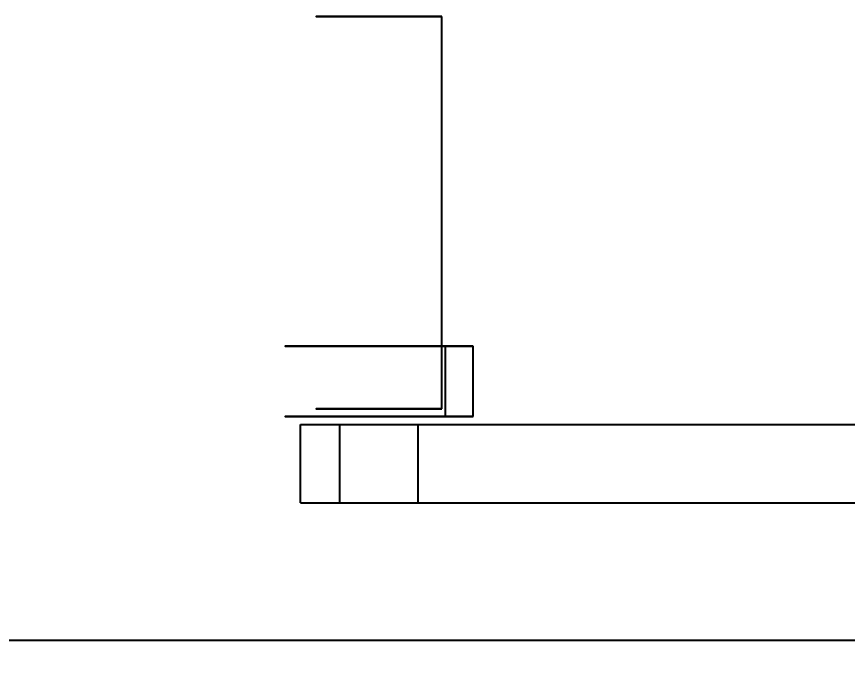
# Model space of a CAD drawing. Header units: millimetres. Extents: x -45 to 3370, y -2176 to 1921.
# Drawn here: x 657.6 to 869.5, y -2075.3 to -1906 of the extents above; entities that cross this region are included whole.
import ezdxf

# ---------------------------------------------------------------- set-up
doc = ezdxf.new("R2010")
doc.units = ezdxf.units.MM
doc.layers.add('DIMENSIONS', color=7, linetype='Continuous')
doc.layers.add('FRONT', color=7, linetype='Continuous')
doc.dimstyles.get("Standard").update_dxf_attribs({"dimtxt": 2.5, "dimasz": 2.5, "dimexe": 1.25, "dimexo": 0.625, "dimtad": 1, "dimcen": 2.5, "dimazin": 3, "dimtfac": 1, "dimtmove": 0, "dimatfit": 3})

# ---------------------------------------------------------------- blocks, each defined once
blk = doc.blocks.new('_CLOSEDFILLED')
at = {"color": 0, "linetype": 'BYBLOCK'}
blk.add_solid([(-1, 0.164), (0, 0), (-1, -0.164)], dxfattribs=at)
blk = doc.blocks.new('*D3')
at = {"color": 7}
for p, q in [((0, -2030), (0, -2065)), ((2034, -2030), (2034, -2065)), ((11.3, -2065), (985.71, -2065)), ((1048.29, -2065), (2022.7, -2065))]:
    blk.add_line(p, q, dxfattribs=at)
at = {"layer": 'Defpoints'}
for p in [(0, -2030), (2034, -2030), (0, -2065)]:
    blk.add_point(p, dxfattribs=at)
at = {"layer": 'DIMENSIONS', "color": 7, "xscale": 11.3, "yscale": 11.3, "rotation": 180}
blk.add_blockref('_CLOSEDFILLED', (0, -2065), dxfattribs=at)
at = {"layer": 'DIMENSIONS', "color": 7, "xscale": 11.3, "yscale": 11.3}
blk.add_blockref('_CLOSEDFILLED', (2034, -2065), dxfattribs=at)
at = {"layer": 'DIMENSIONS', "color": 7, "insert": (1017, -2065), "char_height": 15.646, "attachment_point": 5}
blk.add_mtext('2034', dxfattribs=at)

msp = doc.modelspace()

# ---------------------------------------------------------------- linework, layer by layer
at = {"layer": 'FRONT'}
for points in [[(766, -1906), (765.728, -1906), (764.92, -1906), (763.603, -1906), (761.824, -1906), (759.642, -1906), (757.132, -1906), (754.379, -1906), (751.476, -1906), (748.524, -1906), (745.621, -1906), (742.868, -1906), (740.358, -1906), (738.176, -1906), (736.397, -1906), (735.08, -1906), (734.272, -1906), (734, -1906), (734.272, -1906), (735.08, -1906), (736.397, -1906), (738.176, -1906), (740.358, -1906), (742.868, -1906), (745.621, -1906), (748.524, -1906), (751.476, -1906), (754.379, -1906), (757.132, -1906), (759.642, -1906), (761.824, -1906), (763.603, -1906), (764.92, -1906), (765.728, -1906), (766, -1906)], [(766, -1906), (765.728, -1906), (764.92, -1906), (763.603, -1906), (761.824, -1906), (759.642, -1906), (757.132, -1906), (754.379, -1906), (751.476, -1906), (748.524, -1906), (745.621, -1906), (742.868, -1906), (740.358, -1906), (738.176, -1906), (736.397, -1906), (735.08, -1906), (734.272, -1906), (734, -1906), (734.272, -1906), (735.08, -1906), (736.397, -1906), (738.176, -1906), (740.358, -1906), (742.868, -1906), (745.621, -1906), (748.524, -1906), (751.476, -1906), (754.379, -1906), (757.132, -1906), (759.642, -1906), (761.824, -1906), (763.603, -1906), (764.92, -1906), (765.728, -1906), (766, -1906)], [(766, -2006), (766, -1906)], [(766, -2006), (766, -1906)], [(774, -1990), (773.818, -1990), (773.275, -1990), (772.379, -1990), (771.144, -1990), (769.589, -1990), (767.736, -1990), (765.615, -1990), (763.257, -1990), (760.698, -1990), (757.977, -1990), (755.134, -1990), (752.214, -1990), (749.261, -1990), (746.319, -1990), (743.432, -1990), (740.645, -1990), (738, -1990), (735.537, -1990), (733.293, -1990), (731.302, -1990), (729.595, -1990), (728.197, -1990), (727.129, -1990), (726.409, -1990), (726.046, -1990), (726.046, -1990), (726.409, -1990), (727.129, -1990), (728.197, -1990), (729.595, -1990), (731.302, -1990), (733.293, -1990), (735.537, -1990), (738, -1990), (740.645, -1990), (743.432, -1990), (746.319, -1990), (749.261, -1990), (752.214, -1990), (755.134, -1990), (757.977, -1990), (760.698, -1990), (763.257, -1990), (765.615, -1990), (767.736, -1990), (769.589, -1990), (771.144, -1990), (772.379, -1990), (773.275, -1990), (773.818, -1990), (774, -1990)], [(774, -1990), (773.818, -1990), (773.275, -1990), (772.379, -1990), (771.144, -1990), (769.589, -1990), (767.736, -1990), (765.615, -1990), (763.257, -1990), (760.698, -1990), (757.977, -1990), (755.134, -1990), (752.214, -1990), (749.261, -1990), (746.319, -1990), (743.432, -1990), (740.645, -1990), (738, -1990), (735.537, -1990), (733.293, -1990), (731.302, -1990), (729.595, -1990), (728.197, -1990), (727.129, -1990), (726.409, -1990), (726.046, -1990), (726.046, -1990), (726.409, -1990), (727.129, -1990), (728.197, -1990), (729.595, -1990), (731.302, -1990), (733.293, -1990), (735.537, -1990), (738, -1990), (740.645, -1990), (743.432, -1990), (746.319, -1990), (749.261, -1990), (752.214, -1990), (755.134, -1990), (757.977, -1990), (760.698, -1990), (763.257, -1990), (765.615, -1990), (767.736, -1990), (769.589, -1990), (771.144, -1990), (772.379, -1990), (773.275, -1990), (773.818, -1990), (774, -1990)], [(767, -1990), (766.742, -1990), (765.975, -1990), (764.722, -1990), (763.023, -1990), (760.927, -1990), (758.5, -1990), (755.814, -1990), (752.952, -1990), (750, -1990), (747.048, -1990), (744.186, -1990), (741.5, -1990), (739.073, -1990), (736.977, -1990), (735.278, -1990), (734.025, -1990), (733.258, -1990), (733, -1990), (733.258, -1990), (734.025, -1990), (735.278, -1990), (736.977, -1990), (739.073, -1990), (741.5, -1990), (744.186, -1990), (747.048, -1990), (750, -1990), (752.952, -1990), (755.814, -1990), (758.5, -1990), (760.927, -1990), (763.023, -1990), (764.722, -1990), (765.975, -1990), (766.742, -1990), (767, -1990)], [(767, -1990), (766.742, -1990), (765.975, -1990), (764.722, -1990), (763.023, -1990), (760.927, -1990), (758.5, -1990), (755.814, -1990), (752.952, -1990), (750, -1990), (747.048, -1990), (744.186, -1990), (741.5, -1990), (739.073, -1990), (736.977, -1990), (735.278, -1990), (734.025, -1990), (733.258, -1990), (733, -1990), (733.258, -1990), (734.025, -1990), (735.278, -1990), (736.977, -1990), (739.073, -1990), (741.5, -1990), (744.186, -1990), (747.048, -1990), (750, -1990), (752.952, -1990), (755.814, -1990), (758.5, -1990), (760.927, -1990), (763.023, -1990), (764.722, -1990), (765.975, -1990), (766.742, -1990), (767, -1990)], [(767, -2008), (767, -1990)], [(767, -2008), (767, -1990)], [(774, -2008), (774, -1990)], [(774, -2008), (774, -1990)], [(766, -2006), (765.728, -2006), (764.92, -2006), (763.603, -2006), (761.824, -2006), (759.642, -2006), (757.132, -2006), (754.379, -2006), (751.476, -2006), (748.524, -2006), (745.621, -2006), (742.868, -2006), (740.358, -2006), (738.176, -2006), (736.397, -2006), (735.08, -2006), (734.272, -2006), (734, -2006), (734.272, -2006), (735.08, -2006), (736.397, -2006), (738.176, -2006), (740.358, -2006), (742.868, -2006), (745.621, -2006), (748.524, -2006), (751.476, -2006), (754.379, -2006), (757.132, -2006), (759.642, -2006), (761.824, -2006), (763.603, -2006), (764.92, -2006), (765.728, -2006), (766, -2006)], [(766, -2006), (765.728, -2006), (764.92, -2006), (763.603, -2006), (761.824, -2006), (759.642, -2006), (757.132, -2006), (754.379, -2006), (751.476, -2006), (748.524, -2006), (745.621, -2006), (742.868, -2006), (740.358, -2006), (738.176, -2006), (736.397, -2006), (735.08, -2006), (734.272, -2006), (734, -2006), (734.272, -2006), (735.08, -2006), (736.397, -2006), (738.176, -2006), (740.358, -2006), (742.868, -2006), (745.621, -2006), (748.524, -2006), (751.476, -2006), (754.379, -2006), (757.132, -2006), (759.642, -2006), (761.824, -2006), (763.603, -2006), (764.92, -2006), (765.728, -2006), (766, -2006)], [(774, -2008), (773.818, -2008), (773.275, -2008), (772.379, -2008), (771.144, -2008), (769.589, -2008), (767.736, -2008), (765.615, -2008), (763.257, -2008), (760.698, -2008), (757.977, -2008), (755.134, -2008), (752.214, -2008), (749.261, -2008), (746.319, -2008), (743.432, -2008), (740.645, -2008), (738, -2008), (735.537, -2008), (733.293, -2008), (731.302, -2008), (729.595, -2008), (728.197, -2008), (727.129, -2008), (726.409, -2008), (726.046, -2008), (726.046, -2008), (726.409, -2008), (727.129, -2008), (728.197, -2008), (729.595, -2008), (731.302, -2008), (733.293, -2008), (735.537, -2008), (738, -2008), (740.645, -2008), (743.432, -2008), (746.319, -2008), (749.261, -2008), (752.214, -2008), (755.134, -2008), (757.977, -2008), (760.698, -2008), (763.257, -2008), (765.615, -2008), (767.736, -2008), (769.589, -2008), (771.144, -2008), (772.379, -2008), (773.275, -2008), (773.818, -2008), (774, -2008)], [(774, -2008), (773.818, -2008), (773.275, -2008), (772.379, -2008), (771.144, -2008), (769.589, -2008), (767.736, -2008), (765.615, -2008), (763.257, -2008), (760.698, -2008), (757.977, -2008), (755.134, -2008), (752.214, -2008), (749.261, -2008), (746.319, -2008), (743.432, -2008), (740.645, -2008), (738, -2008), (735.537, -2008), (733.293, -2008), (731.302, -2008), (729.595, -2008), (728.197, -2008), (727.129, -2008), (726.409, -2008), (726.046, -2008), (726.046, -2008), (726.409, -2008), (727.129, -2008), (728.197, -2008), (729.595, -2008), (731.302, -2008), (733.293, -2008), (735.537, -2008), (738, -2008), (740.645, -2008), (743.432, -2008), (746.319, -2008), (749.261, -2008), (752.214, -2008), (755.134, -2008), (757.977, -2008), (760.698, -2008), (763.257, -2008), (765.615, -2008), (767.736, -2008), (769.589, -2008), (771.144, -2008), (772.379, -2008), (773.275, -2008), (773.818, -2008), (774, -2008)], [(767, -2008), (766.742, -2008), (765.975, -2008), (764.722, -2008), (763.023, -2008), (760.927, -2008), (758.5, -2008), (755.814, -2008), (752.952, -2008), (750, -2008), (747.048, -2008), (744.186, -2008), (741.5, -2008), (739.073, -2008), (736.977, -2008), (735.278, -2008), (734.025, -2008), (733.258, -2008), (733, -2008), (733.258, -2008), (734.025, -2008), (735.278, -2008), (736.977, -2008), (739.073, -2008), (741.5, -2008), (744.186, -2008), (747.048, -2008), (750, -2008), (752.952, -2008), (755.814, -2008), (758.5, -2008), (760.927, -2008), (763.023, -2008), (764.722, -2008), (765.975, -2008), (766.742, -2008), (767, -2008)], [(767, -2008), (766.742, -2008), (765.975, -2008), (764.722, -2008), (763.023, -2008), (760.927, -2008), (758.5, -2008), (755.814, -2008), (752.952, -2008), (750, -2008), (747.048, -2008), (744.186, -2008), (741.5, -2008), (739.073, -2008), (736.977, -2008), (735.278, -2008), (734.025, -2008), (733.258, -2008), (733, -2008), (733.258, -2008), (734.025, -2008), (735.278, -2008), (736.977, -2008), (739.073, -2008), (741.5, -2008), (744.186, -2008), (747.048, -2008), (750, -2008), (752.952, -2008), (755.814, -2008), (758.5, -2008), (760.927, -2008), (763.023, -2008), (764.722, -2008), (765.975, -2008), (766.742, -2008), (767, -2008)], [(730, -2030), (730, -2010)], [(730, -2030), (730, -2010)], [(730, -2010), (1070, -2010)], [(730, -2010), (1070, -2010)], [(730, -2030), (730, -2010)], [(730, -2030), (730, -2010)], [(730, -2010), (1070, -2010)], [(730, -2010), (1070, -2010)], [(740, -2030), (740, -2010)], [(740, -2030), (740, -2010)], [(740, -2010), (760, -2010)], [(740, -2010), (760, -2010)], [(760, -2030), (760, -2010)], [(760, -2030), (760, -2010)], [(730, -2030), (1070, -2030)], [(730, -2030), (1070, -2030)], [(730, -2030), (1070, -2030)], [(730, -2030), (1070, -2030)], [(740, -2030), (760, -2030)], [(740, -2030), (760, -2030)]]:
    msp.add_lwpolyline(points, dxfattribs=at)

# ---------------------------------------------------------------- dimensions: what is measured, and where the dimension line sits
at = {"layer": 'DIMENSIONS'}
dim = msp.add_linear_dim(base=(0, -2065), p1=(0, -2030), p2=(2034, -2030), dimstyle='Standard', override={"dimtxt": 15.646154, "dimasz": 11.3, "dimdec": 2, "dimclrd": 7, "dimclre": 7, "dimclrt": 7}, dxfattribs=at)
dim.commit()
dim.dimension.update_dxf_attribs({"geometry": '*D3', "text_midpoint": (1017, -2065)})

doc.saveas('drawing.dxf')
